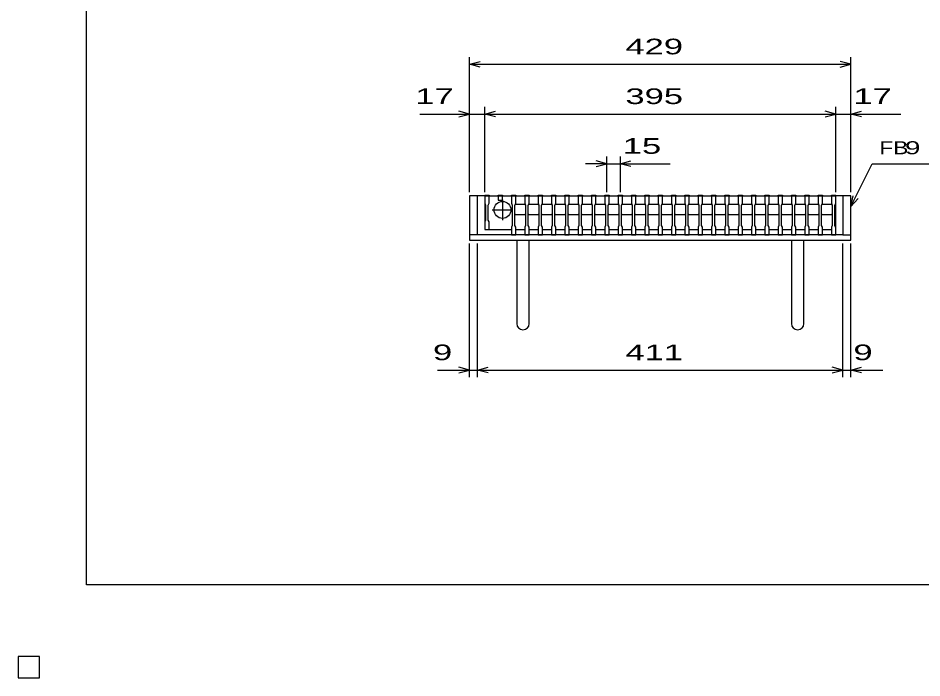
# Model space of a CAD drawing. Units: millimetres, scale not verified. Extents: x -1456 to 1389, y -1026 to 839.
# Drawn here: x -1456 to -439, y -1026 to -283 of the extents above; entities that cross this region are included whole.
import ezdxf
from ezdxf.enums import TextEntityAlignment as Align

# ---------------------------------------------------------------- set-up
doc = ezdxf.new("R2010")
doc.units = ezdxf.units.MM
doc.header["$LTSCALE"] = 8
for name, color, linetype, lineweight in [('0_2', 150, 'Continuous', 25), ('16', 3, 'Continuous', 25), ('19', 6, 'Continuous', 25), ('22', 4, 'Continuous', 25)]:
    doc.layers.add(name, color=color, linetype=linetype, lineweight=lineweight)
doc.styles.add('ベクトル', font='')
doc.styles.get('ベクトル').set_extended_font_data('ベクトル')

msp = doc.modelspace()

# ---------------------------------------------------------------- linework, layer by layer
at = {"layer": '0_2'}
for p, q in [((-1379.2, -921.2), (-1379.2, 838.8)), ((1388.8, -921.2), (-1379.2, -921.2))]:
    msp.add_line(p, q, dxfattribs=at)
at = {"layer": '16'}
for p, q in [((-931, -483), (-931, -482.3)), ((-931, -482.3), (-926, -482.3)), ((-931, -483), (-931, -491.5)), ((-926, -483), (-931, -483)), ((-931, -483), (-931, -521)), ((-931, -483), (-536, -483)), ((-927, -483), (-902, -483)), ((-926, -482.3), (-926, -483)), ((-926, -491.5), (-926, -483)), ((-916, -483), (-916, -482.3)), ((-916, -482.3), (-911, -482.3)), ((-916, -483), (-916, -488)), ((-911, -483), (-916, -483)), ((-916, -488), (-911, -488)), ((-911, -482.3), (-911, -483)), ((-911, -488), (-911, -483)), ((-911, -487.5), (-911, -510.5)), ((-901, -483), (-901, -482.3)), ((-901, -482.3), (-896, -482.3)), ((-901, -483), (-901, -491.5)), ((-896, -483), (-901, -483)), ((-896, -482.3), (-896, -483)), ((-896, -491.5), (-896, -483)), ((-886, -483), (-886, -482.3)), ((-886, -482.3), (-881, -482.3)), ((-886, -483), (-886, -491.5)), ((-881, -483), (-886, -483)), ((-881, -482.3), (-881, -483)), ((-881, -491.5), (-881, -483)), ((-871, -483), (-871, -482.3)), ((-871, -482.3), (-866, -482.3)), ((-871, -483), (-871, -491.5)), ((-866, -483), (-871, -483)), ((-866, -482.3), (-866, -483)), ((-866, -491.5), (-866, -483)), ((-856, -483), (-856, -482.3)), ((-856, -482.3), (-851, -482.3)), ((-856, -483), (-856, -491.5)), ((-851, -483), (-856, -483)), ((-851, -482.3), (-851, -483)), ((-851, -491.5), (-851, -483)), ((-841, -483), (-841, -482.3)), ((-841, -482.3), (-836, -482.3)), ((-841, -483), (-841, -491.5)), ((-836, -483), (-841, -483)), ((-836, -482.3), (-836, -483)), ((-836, -491.5), (-836, -483)), ((-826, -483), (-826, -482.3)), ((-826, -482.3), (-821, -482.3)), ((-826, -483), (-826, -491.5)), ((-821, -483), (-826, -483)), ((-821, -482.3), (-821, -483)), ((-821, -491.5), (-821, -483)), ((-811, -483), (-811, -482.3)), ((-811, -482.3), (-806, -482.3)), ((-811, -483), (-811, -491.5)), ((-806, -483), (-811, -483)), ((-806, -482.3), (-806, -483)), ((-806, -491.5), (-806, -483)), ((-796, -483), (-796, -482.3)), ((-796, -482.3), (-791, -482.3)), ((-796, -483), (-796, -491.5)), ((-791, -483), (-796, -483)), ((-791, -482.3), (-791, -483)), ((-791, -491.5), (-791, -483)), ((-781, -483), (-781, -482.3)), ((-781, -482.3), (-776, -482.3)), ((-781, -483), (-781, -491.5)), ((-776, -483), (-781, -483)), ((-776, -482.3), (-776, -483)), ((-776, -491.5), (-776, -483)), ((-766, -483), (-766, -482.3)), ((-766, -482.3), (-761, -482.3)), ((-766, -483), (-766, -491.5)), ((-761, -483), (-766, -483)), ((-761, -482.3), (-761, -483)), ((-761, -491.5), (-761, -483)), ((-751, -483), (-751, -482.3)), ((-751, -482.3), (-746, -482.3)), ((-751, -483), (-751, -491.5)), ((-746, -483), (-751, -483)), ((-746, -482.3), (-746, -483)), ((-746, -491.5), (-746, -483)), ((-736, -483), (-736, -482.3)), ((-736, -482.3), (-731, -482.3)), ((-736, -483), (-736, -491.5)), ((-731, -483), (-736, -483)), ((-731, -482.3), (-731, -483)), ((-731, -491.5), (-731, -483)), ((-721, -483), (-721, -482.3)), ((-721, -482.3), (-716, -482.3)), ((-721, -483), (-721, -491.5)), ((-716, -483), (-721, -483)), ((-716, -482.3), (-716, -483)), ((-716, -491.5), (-716, -483)), ((-706, -483), (-706, -482.3)), ((-706, -482.3), (-701, -482.3)), ((-706, -483), (-706, -491.5)), ((-701, -483), (-706, -483)), ((-701, -482.3), (-701, -483)), ((-701, -491.5), (-701, -483)), ((-691, -483), (-691, -482.3)), ((-691, -482.3), (-686, -482.3)), ((-691, -483), (-691, -491.5)), ((-686, -483), (-691, -483)), ((-686, -482.3), (-686, -483)), ((-686, -491.5), (-686, -483)), ((-676, -483), (-676, -482.3)), ((-676, -482.3), (-671, -482.3)), ((-676, -483), (-676, -491.5)), ((-671, -483), (-676, -483)), ((-671, -482.3), (-671, -483)), ((-671, -491.5), (-671, -483)), ((-661, -483), (-661, -482.3)), ((-661, -482.3), (-656, -482.3)), ((-661, -483), (-661, -491.5)), ((-656, -483), (-661, -483)), ((-656, -482.3), (-656, -483)), ((-656, -491.5), (-656, -483)), ((-646, -483), (-646, -482.3)), ((-646, -482.3), (-641, -482.3)), ((-646, -483), (-646, -491.5)), ((-641, -483), (-646, -483)), ((-641, -482.3), (-641, -483)), ((-641, -491.5), (-641, -483)), ((-631, -483), (-631, -482.3)), ((-631, -482.3), (-626, -482.3)), ((-631, -483), (-631, -491.5)), ((-626, -483), (-631, -483)), ((-626, -482.3), (-626, -483)), ((-626, -491.5), (-626, -483)), ((-616, -483), (-616, -482.3)), ((-616, -482.3), (-611, -482.3)), ((-616, -483), (-616, -491.5)), ((-611, -483), (-616, -483)), ((-611, -482.3), (-611, -483)), ((-611, -491.5), (-611, -483)), ((-601, -483), (-601, -482.3)), ((-601, -482.3), (-596, -482.3)), ((-601, -483), (-601, -491.5)), ((-596, -483), (-601, -483)), ((-596, -482.3), (-596, -483)), ((-596, -491.5), (-596, -483)), ((-586, -483), (-586, -482.3)), ((-586, -482.3), (-581, -482.3)), ((-586, -483), (-586, -491.5)), ((-581, -483), (-586, -483)), ((-581, -482.3), (-581, -483)), ((-581, -491.5), (-581, -483)), ((-571, -483), (-571, -482.3)), ((-571, -482.3), (-566, -482.3)), ((-571, -483), (-571, -491.5)), ((-566, -483), (-571, -483)), ((-566, -482.3), (-566, -483)), ((-566, -491.5), (-566, -483)), ((-556, -483), (-556, -482.3)), ((-556, -482.3), (-551, -482.3)), ((-556, -483), (-556, -491.5)), ((-551, -483), (-556, -483)), ((-551, -482.3), (-551, -483)), ((-551, -491.5), (-551, -483)), ((-541, -483), (-541, -482.3)), ((-541, -482.3), (-536, -482.3)), ((-541, -483), (-541, -491.5)), ((-536, -483), (-541, -483)), ((-536, -482.3), (-536, -483)), ((-536, -491.5), (-536, -483)), ((-536, -521), (-536, -483)), ((-931, -491.5), (-930, -493.5)), ((-930, -493.5), (-930, -510.5)), ((-927, -493.5), (-926, -491.5)), ((-927, -510.5), (-927, -493.5)), ((-901, -491.5), (-900, -493.5)), ((-900, -493.5), (-900, -516.5)), ((-897, -493.5), (-896, -491.5)), ((-897, -493.5), (-896, -492.5)), ((-897, -516.5), (-897, -493.5)), ((-896, -492.5), (-886, -492.5)), ((-886, -491.5), (-885, -493.5)), ((-886, -492.5), (-885, -493.5)), ((-885, -493.5), (-885, -516.5)), ((-882, -493.5), (-881, -491.5)), ((-882, -493.5), (-881, -492.5)), ((-882, -516.5), (-882, -493.5)), ((-881, -492.5), (-871, -492.5)), ((-871, -491.5), (-870, -493.5)), ((-871, -492.5), (-870, -493.5)), ((-870, -493.5), (-870, -516.5)), ((-867, -493.5), (-866, -491.5)), ((-867, -493.5), (-866, -492.5)), ((-867, -516.5), (-867, -493.5)), ((-866, -492.5), (-856, -492.5)), ((-856, -491.5), (-855, -493.5)), ((-856, -492.5), (-855, -493.5)), ((-855, -493.5), (-855, -516.5)), ((-852, -493.5), (-851, -491.5)), ((-852, -493.5), (-851, -492.5)), ((-852, -516.5), (-852, -493.5)), ((-851, -492.5), (-841, -492.5)), ((-841, -491.5), (-840, -493.5)), ((-841, -492.5), (-840, -493.5)), ((-840, -493.5), (-840, -516.5)), ((-837, -493.5), (-836, -491.5)), ((-837, -493.5), (-836, -492.5)), ((-837, -516.5), (-837, -493.5)), ((-836, -492.5), (-826, -492.5)), ((-826, -491.5), (-825, -493.5)), ((-826, -492.5), (-825, -493.5)), ((-825, -493.5), (-825, -516.5)), ((-822, -493.5), (-821, -491.5)), ((-822, -493.5), (-821, -492.5)), ((-822, -516.5), (-822, -493.5)), ((-821, -492.5), (-811, -492.5)), ((-811, -491.5), (-810, -493.5)), ((-811, -492.5), (-810, -493.5)), ((-810, -493.5), (-810, -516.5)), ((-807, -493.5), (-806, -491.5)), ((-807, -493.5), (-806, -492.5)), ((-807, -516.5), (-807, -493.5)), ((-806, -492.5), (-796, -492.5)), ((-796, -491.5), (-795, -493.5)), ((-796, -492.5), (-795, -493.5)), ((-795, -493.5), (-795, -516.5)), ((-792, -493.5), (-791, -491.5)), ((-792, -493.5), (-791, -492.5)), ((-792, -516.5), (-792, -493.5)), ((-791, -492.5), (-781, -492.5)), ((-781, -491.5), (-780, -493.5)), ((-781, -492.5), (-780, -493.5)), ((-780, -493.5), (-780, -516.5)), ((-777, -493.5), (-776, -491.5)), ((-777, -493.5), (-776, -492.5)), ((-777, -516.5), (-777, -493.5)), ((-776, -492.5), (-766, -492.5)), ((-766, -491.5), (-765, -493.5)), ((-766, -492.5), (-765, -493.5)), ((-765, -493.5), (-765, -516.5)), ((-762, -493.5), (-761, -491.5)), ((-762, -493.5), (-761, -492.5)), ((-762, -516.5), (-762, -493.5)), ((-761, -492.5), (-751, -492.5)), ((-751, -491.5), (-750, -493.5)), ((-751, -492.5), (-750, -493.5)), ((-750, -493.5), (-750, -516.5)), ((-747, -493.5), (-746, -491.5)), ((-747, -493.5), (-746, -492.5)), ((-747, -516.5), (-747, -493.5)), ((-746, -492.5), (-736, -492.5)), ((-736, -491.5), (-735, -493.5)), ((-736, -492.5), (-735, -493.5)), ((-735, -493.5), (-735, -516.5)), ((-732, -493.5), (-731, -491.5)), ((-732, -493.5), (-731, -492.5)), ((-732, -516.5), (-732, -493.5)), ((-731, -492.5), (-721, -492.5)), ((-721, -491.5), (-720, -493.5)), ((-721, -492.5), (-720, -493.5)), ((-720, -493.5), (-720, -516.5)), ((-717, -493.5), (-716, -491.5)), ((-717, -493.5), (-716, -492.5)), ((-717, -516.5), (-717, -493.5)), ((-716, -492.5), (-706, -492.5)), ((-706, -491.5), (-705, -493.5)), ((-706, -492.5), (-705, -493.5)), ((-705, -493.5), (-705, -516.5)), ((-702, -493.5), (-701, -491.5)), ((-702, -493.5), (-701, -492.5)), ((-702, -516.5), (-702, -493.5)), ((-701, -492.5), (-691, -492.5)), ((-691, -491.5), (-690, -493.5)), ((-691, -492.5), (-690, -493.5)), ((-690, -493.5), (-690, -516.5)), ((-687, -493.5), (-686, -491.5)), ((-687, -493.5), (-686, -492.5)), ((-687, -516.5), (-687, -493.5)), ((-686, -492.5), (-676, -492.5)), ((-676, -491.5), (-675, -493.5)), ((-676, -492.5), (-675, -493.5)), ((-675, -493.5), (-675, -516.5)), ((-672, -493.5), (-671, -491.5)), ((-672, -493.5), (-671, -492.5)), ((-672, -516.5), (-672, -493.5)), ((-671, -492.5), (-661, -492.5)), ((-661, -491.5), (-660, -493.5)), ((-661, -492.5), (-660, -493.5)), ((-660, -493.5), (-660, -516.5)), ((-657, -493.5), (-656, -491.5)), ((-657, -493.5), (-656, -492.5)), ((-657, -516.5), (-657, -493.5)), ((-656, -492.5), (-646, -492.5)), ((-646, -491.5), (-645, -493.5)), ((-646, -492.5), (-645, -493.5)), ((-645, -493.5), (-645, -516.5)), ((-642, -493.5), (-641, -491.5)), ((-642, -493.5), (-641, -492.5)), ((-642, -516.5), (-642, -493.5)), ((-641, -492.5), (-631, -492.5)), ((-631, -491.5), (-630, -493.5)), ((-631, -492.5), (-630, -493.5)), ((-630, -493.5), (-630, -516.5)), ((-627, -493.5), (-626, -491.5)), ((-627, -493.5), (-626, -492.5)), ((-627, -516.5), (-627, -493.5)), ((-626, -492.5), (-616, -492.5)), ((-616, -491.5), (-615, -493.5)), ((-616, -492.5), (-615, -493.5)), ((-615, -493.5), (-615, -516.5)), ((-612, -493.5), (-611, -491.5)), ((-612, -493.5), (-611, -492.5)), ((-612, -516.5), (-612, -493.5)), ((-611, -492.5), (-601, -492.5)), ((-601, -491.5), (-600, -493.5)), ((-601, -492.5), (-600, -493.5)), ((-600, -493.5), (-600, -516.5)), ((-597, -493.5), (-596, -491.5)), ((-597, -493.5), (-596, -492.5)), ((-597, -516.5), (-597, -493.5)), ((-596, -492.5), (-586, -492.5)), ((-586, -491.5), (-585, -493.5)), ((-586, -492.5), (-585, -493.5)), ((-585, -493.5), (-585, -516.5)), ((-582, -493.5), (-581, -491.5)), ((-582, -493.5), (-581, -492.5)), ((-582, -516.5), (-582, -493.5)), ((-581, -492.5), (-571, -492.5)), ((-571, -491.5), (-570, -493.5)), ((-571, -492.5), (-570, -493.5)), ((-570, -493.5), (-570, -516.5)), ((-567, -493.5), (-566, -491.5)), ((-567, -493.5), (-566, -492.5)), ((-567, -516.5), (-567, -493.5)), ((-566, -492.5), (-556, -492.5)), ((-556, -491.5), (-555, -493.5)), ((-556, -492.5), (-555, -493.5)), ((-555, -493.5), (-555, -516.5)), ((-552, -493.5), (-551, -491.5)), ((-552, -493.5), (-551, -492.5)), ((-552, -516.5), (-552, -493.5)), ((-551, -492.5), (-541, -492.5)), ((-541, -491.5), (-540, -493.5)), ((-541, -492.5), (-540, -493.5)), ((-540, -493.5), (-540, -516.5)), ((-537, -493.5), (-536, -491.5)), ((-537, -516.5), (-537, -493.5)), ((-922.5, -499), (-899.5, -499)), ((-896, -504.5), (-897, -503.5)), ((-886, -504.5), (-896, -504.5)), ((-885, -503.5), (-886, -504.5)), ((-881, -504.5), (-882, -503.5)), ((-871, -504.5), (-881, -504.5)), ((-870, -503.5), (-871, -504.5)), ((-866, -504.5), (-867, -503.5)), ((-856, -504.5), (-866, -504.5)), ((-855, -503.5), (-856, -504.5)), ((-851, -504.5), (-852, -503.5)), ((-841, -504.5), (-851, -504.5)), ((-840, -503.5), (-841, -504.5)), ((-836, -504.5), (-837, -503.5)), ((-826, -504.5), (-836, -504.5)), ((-825, -503.5), (-826, -504.5)), ((-821, -504.5), (-822, -503.5)), ((-811, -504.5), (-821, -504.5)), ((-810, -503.5), (-811, -504.5)), ((-806, -504.5), (-807, -503.5)), ((-796, -504.5), (-806, -504.5)), ((-795, -503.5), (-796, -504.5)), ((-791, -504.5), (-792, -503.5)), ((-781, -504.5), (-791, -504.5)), ((-780, -503.5), (-781, -504.5)), ((-776, -504.5), (-777, -503.5)), ((-766, -504.5), (-776, -504.5)), ((-765, -503.5), (-766, -504.5)), ((-761, -504.5), (-762, -503.5)), ((-751, -504.5), (-761, -504.5)), ((-750, -503.5), (-751, -504.5)), ((-746, -504.5), (-747, -503.5)), ((-736, -504.5), (-746, -504.5)), ((-735, -503.5), (-736, -504.5)), ((-731, -504.5), (-732, -503.5)), ((-721, -504.5), (-731, -504.5)), ((-720, -503.5), (-721, -504.5)), ((-716, -504.5), (-717, -503.5)), ((-706, -504.5), (-716, -504.5)), ((-705, -503.5), (-706, -504.5)), ((-701, -504.5), (-702, -503.5)), ((-691, -504.5), (-701, -504.5)), ((-690, -503.5), (-691, -504.5)), ((-686, -504.5), (-687, -503.5)), ((-676, -504.5), (-686, -504.5)), ((-675, -503.5), (-676, -504.5)), ((-671, -504.5), (-672, -503.5)), ((-661, -504.5), (-671, -504.5)), ((-660, -503.5), (-661, -504.5)), ((-656, -504.5), (-657, -503.5)), ((-646, -504.5), (-656, -504.5)), ((-645, -503.5), (-646, -504.5)), ((-641, -504.5), (-642, -503.5)), ((-631, -504.5), (-641, -504.5)), ((-630, -503.5), (-631, -504.5)), ((-626, -504.5), (-627, -503.5)), ((-616, -504.5), (-626, -504.5)), ((-615, -503.5), (-616, -504.5)), ((-611, -504.5), (-612, -503.5)), ((-601, -504.5), (-611, -504.5)), ((-600, -503.5), (-601, -504.5)), ((-596, -504.5), (-597, -503.5)), ((-586, -504.5), (-596, -504.5)), ((-585, -503.5), (-586, -504.5)), ((-581, -504.5), (-582, -503.5)), ((-571, -504.5), (-581, -504.5)), ((-570, -503.5), (-571, -504.5)), ((-566, -504.5), (-567, -503.5)), ((-556, -504.5), (-566, -504.5)), ((-555, -503.5), (-556, -504.5)), ((-551, -504.5), (-552, -503.5)), ((-541, -504.5), (-551, -504.5)), ((-540, -503.5), (-541, -504.5)), ((-930, -510.5), (-931, -512.5)), ((-931, -512.5), (-931, -521)), ((-926, -512.5), (-927, -510.5)), ((-926, -521), (-926, -512.5)), ((-900, -516.5), (-901, -518.5)), ((-901, -518.5), (-901, -527)), ((-896, -518.5), (-897, -516.5)), ((-896, -527), (-896, -518.5)), ((-885, -516.5), (-886, -518.5)), ((-886, -518.5), (-886, -527)), ((-881, -518.5), (-882, -516.5)), ((-881, -527), (-881, -518.5)), ((-870, -516.5), (-871, -518.5)), ((-871, -518.5), (-871, -527)), ((-866, -518.5), (-867, -516.5)), ((-866, -527), (-866, -518.5)), ((-855, -516.5), (-856, -518.5)), ((-856, -518.5), (-856, -527)), ((-851, -518.5), (-852, -516.5)), ((-851, -527), (-851, -518.5)), ((-840, -516.5), (-841, -518.5)), ((-841, -518.5), (-841, -527)), ((-836, -518.5), (-837, -516.5)), ((-836, -527), (-836, -518.5)), ((-825, -516.5), (-826, -518.5)), ((-826, -518.5), (-826, -527)), ((-821, -518.5), (-822, -516.5)), ((-821, -527), (-821, -518.5)), ((-810, -516.5), (-811, -518.5)), ((-811, -518.5), (-811, -527)), ((-806, -518.5), (-807, -516.5)), ((-806, -527), (-806, -518.5)), ((-795, -516.5), (-796, -518.5)), ((-796, -518.5), (-796, -527)), ((-791, -518.5), (-792, -516.5)), ((-791, -527), (-791, -518.5)), ((-780, -516.5), (-781, -518.5)), ((-781, -518.5), (-781, -527)), ((-776, -518.5), (-777, -516.5)), ((-776, -527), (-776, -518.5)), ((-765, -516.5), (-766, -518.5)), ((-766, -518.5), (-766, -527)), ((-761, -518.5), (-762, -516.5)), ((-761, -527), (-761, -518.5)), ((-750, -516.5), (-751, -518.5)), ((-751, -518.5), (-751, -527)), ((-746, -518.5), (-747, -516.5)), ((-746, -527), (-746, -518.5)), ((-735, -516.5), (-736, -518.5)), ((-736, -518.5), (-736, -527)), ((-731, -518.5), (-732, -516.5)), ((-731, -527), (-731, -518.5)), ((-720, -516.5), (-721, -518.5)), ((-721, -518.5), (-721, -527)), ((-716, -518.5), (-717, -516.5)), ((-716, -527), (-716, -518.5)), ((-705, -516.5), (-706, -518.5)), ((-706, -518.5), (-706, -527)), ((-701, -518.5), (-702, -516.5)), ((-701, -527), (-701, -518.5)), ((-690, -516.5), (-691, -518.5)), ((-691, -518.5), (-691, -527)), ((-686, -518.5), (-687, -516.5)), ((-686, -527), (-686, -518.5)), ((-675, -516.5), (-676, -518.5)), ((-676, -518.5), (-676, -527)), ((-671, -518.5), (-672, -516.5)), ((-671, -527), (-671, -518.5)), ((-660, -516.5), (-661, -518.5)), ((-661, -518.5), (-661, -527)), ((-656, -518.5), (-657, -516.5)), ((-656, -527), (-656, -518.5)), ((-645, -516.5), (-646, -518.5)), ((-646, -518.5), (-646, -527)), ((-641, -518.5), (-642, -516.5)), ((-641, -527), (-641, -518.5)), ((-630, -516.5), (-631, -518.5)), ((-631, -518.5), (-631, -527)), ((-626, -518.5), (-627, -516.5)), ((-626, -527), (-626, -518.5)), ((-615, -516.5), (-616, -518.5)), ((-616, -518.5), (-616, -527)), ((-611, -518.5), (-612, -516.5)), ((-611, -527), (-611, -518.5)), ((-600, -516.5), (-601, -518.5)), ((-601, -518.5), (-601, -527)), ((-596, -518.5), (-597, -516.5)), ((-596, -527), (-596, -518.5)), ((-585, -516.5), (-586, -518.5)), ((-586, -518.5), (-586, -527)), ((-581, -518.5), (-582, -516.5)), ((-581, -527), (-581, -518.5)), ((-570, -516.5), (-571, -518.5)), ((-571, -518.5), (-571, -527)), ((-566, -518.5), (-567, -516.5)), ((-566, -527), (-566, -518.5)), ((-555, -516.5), (-556, -518.5)), ((-556, -518.5), (-556, -527)), ((-551, -518.5), (-552, -516.5)), ((-551, -527), (-551, -518.5)), ((-540, -516.5), (-541, -518.5)), ((-541, -518.5), (-541, -527)), ((-536, -518.5), (-537, -516.5)), ((-536, -527), (-536, -518.5)), ((-931, -521), (-926, -521)), ((-926, -521), (-901, -521)), ((-901, -527), (-896, -527)), ((-896, -521), (-886, -521)), ((-886, -527), (-881, -527)), ((-881, -521), (-871, -521)), ((-871, -527), (-866, -527)), ((-866, -521), (-856, -521)), ((-856, -527), (-851, -527)), ((-851, -521), (-841, -521)), ((-841, -527), (-836, -527)), ((-836, -521), (-826, -521)), ((-826, -527), (-821, -527)), ((-821, -521), (-811, -521)), ((-811, -527), (-806, -527)), ((-806, -521), (-796, -521)), ((-796, -527), (-791, -527)), ((-791, -521), (-781, -521)), ((-781, -527), (-776, -527)), ((-776, -521), (-766, -521)), ((-766, -527), (-761, -527)), ((-761, -521), (-751, -521)), ((-751, -527), (-746, -527)), ((-746, -521), (-736, -521)), ((-736, -527), (-731, -527)), ((-731, -521), (-721, -521)), ((-721, -527), (-716, -527)), ((-716, -521), (-706, -521)), ((-706, -527), (-701, -527)), ((-701, -521), (-691, -521)), ((-691, -527), (-686, -527)), ((-686, -521), (-676, -521)), ((-676, -527), (-671, -527)), ((-671, -521), (-661, -521)), ((-661, -527), (-656, -527)), ((-656, -521), (-646, -521)), ((-646, -527), (-641, -527)), ((-641, -521), (-631, -521)), ((-631, -527), (-626, -527)), ((-626, -521), (-616, -521)), ((-616, -527), (-611, -527)), ((-611, -521), (-601, -521)), ((-601, -527), (-596, -527)), ((-596, -521), (-586, -521)), ((-586, -527), (-581, -527)), ((-581, -521), (-571, -521)), ((-571, -527), (-566, -527)), ((-566, -521), (-556, -521)), ((-556, -527), (-551, -527)), ((-551, -521), (-541, -521)), ((-541, -527), (-536, -527)), ((-1432, -1002), (-1456, -1002)), ((-1456, -1002), (-1456, -1026)), ((-1432, -1002), (-1456, -1002)), ((-1456, -1002), (-1456, -1026)), ((-1432, -1002), (-1456, -1002)), ((-1456, -1002), (-1456, -1026)), ((-1432, -1002), (-1456, -1002)), ((-1456, -1002), (-1456, -1026)), ((-1432, -1002), (-1456, -1002)), ((-1456, -1002), (-1456, -1026)), ((-1432, -1026), (-1432, -1002)), ((-1432, -1026), (-1432, -1002)), ((-1432, -1026), (-1432, -1002)), ((-1432, -1026), (-1432, -1002)), ((-1432, -1026), (-1432, -1002)), ((-1456, -1026), (-1432, -1026)), ((-1456, -1026), (-1432, -1026)), ((-1456, -1026), (-1432, -1026)), ((-1456, -1026), (-1432, -1026)), ((-1456, -1026), (-1432, -1026))]:
    msp.add_line(p, q, dxfattribs=at)
msp.add_circle((-911, -499), 9.5, dxfattribs=at)
at = {"layer": '19'}
for p, q in [((-931, -483), (-948, -483)), ((-948, -483), (-948, -533)), ((-939, -527), (-939, -483)), ((-519, -483), (-536, -483)), ((-528, -483), (-528, -527)), ((-519, -533), (-519, -483)), ((-939, -527), (-948, -527)), ((-528, -527), (-939, -527)), ((-528, -527), (-519, -527)), ((-948, -533), (-519, -533)), ((-895, -533), (-895, -627)), ((-881, -627), (-881, -533)), ((-586, -533), (-586, -627)), ((-572, -627), (-572, -533))]:
    msp.add_line(p, q, dxfattribs=at)
for centre in [(-888, -627), (-579, -627)]:
    msp.add_arc(centre, 7, 180, 0, dxfattribs=at)
at = {"layer": '22'}
for p, q in [((-948, -479), (-948, -327)), ((-948, -335), (-936, -331.8)), ((-936, -338.2), (-948, -335)), ((-948, -335), (-519, -335)), ((-519, -335), (-531, -331.8)), ((-531, -338.2), (-519, -335)), ((-519, -479), (-519, -327)), ((-948, -479), (-948, -383)), ((-931, -479), (-931, -383)), ((-536, -479), (-536, -383)), ((-519, -479), (-519, -383)), ((-1004, -391), (-948, -391)), ((-948, -391), (-960, -387.8)), ((-960, -394.2), (-948, -391)), ((-948, -391), (-931, -391)), ((-931, -391), (-919, -387.8)), ((-919, -394.2), (-931, -391)), ((-931, -391), (-536, -391)), ((-536, -391), (-548, -387.8)), ((-548, -394.2), (-536, -391)), ((-536, -391), (-519, -391)), ((-519, -391), (-507, -387.8)), ((-507, -394.2), (-519, -391)), ((-519, -391), (-463, -391)), ((-793.5, -447), (-817.5, -447)), ((-793.5, -447), (-805.5, -443.8)), ((-805.5, -450.2), (-793.5, -447)), ((-793.5, -479), (-793.5, -439)), ((-793.5, -447), (-778.5, -447)), ((-778.5, -439), (-778.5, -479)), ((-778.5, -447), (-766.5, -443.8)), ((-766.5, -450.2), (-778.5, -447)), ((-778.5, -447), (-722.5, -447)), ((-519, -495), (-495, -447)), ((-495, -447), (-367, -447)), ((-519, -495), (-516.6, -483.3)), ((-519, -495), (-511, -486.2)), ((-948, -687.4), (-948, -537)), ((-939, -687.4), (-939, -537)), ((-528, -687.4), (-528, -537)), ((-519, -687.4), (-519, -537)), ((-984, -679.4), (-948, -679.4)), ((-948, -679.4), (-960, -676.2)), ((-960, -682.6), (-948, -679.4)), ((-948, -679.4), (-939, -679.4)), ((-939, -679.4), (-927, -676.2)), ((-927, -682.6), (-939, -679.4)), ((-939, -679.4), (-528, -679.4)), ((-528, -679.4), (-540, -676.2)), ((-540, -682.6), (-528, -679.4)), ((-528, -679.4), (-519, -679.4)), ((-519, -679.4), (-507, -676.2)), ((-507, -682.6), (-519, -679.4)), ((-519, -679.4), (-483, -679.4))]:
    msp.add_line(p, q, dxfattribs=at)
at = {"layer": '22', "color": 2}
for p, q in [((-1432, -1002), (-1456, -1002)), ((-1456, -1002), (-1456, -1026)), ((-1432, -1002), (-1456, -1002)), ((-1456, -1002), (-1456, -1026)), ((-1432, -1002), (-1456, -1002)), ((-1456, -1002), (-1456, -1026)), ((-1432, -1026), (-1432, -1002)), ((-1432, -1026), (-1432, -1002)), ((-1432, -1026), (-1432, -1002)), ((-1456, -1026), (-1432, -1026)), ((-1456, -1026), (-1432, -1026)), ((-1456, -1026), (-1432, -1026))]:
    msp.add_line(p, q, dxfattribs=at)

# ---------------------------------------------------------------- texts
at = {"layer": '22', "color": 2, "style": 'ベクトル'}
for s, height, width, p in [(' 429 ', 17.6, 1.65, (-783.5, -315)), (' 17 ', 17.6, 1.65, (-1020, -371)), (' 395 ', 17.6, 1.65, (-783.5, -371)), (' 17 ', 17.6, 1.65, (-527, -371)), (' 15 ', 17.6, 1.65, (-786.5, -427)), ('FB', 14.66, 1.3, (-487, -429)), (' 9 ', 14.66, 1.6, (-467, -429)), (' 9 ', 17.6, 1.65, (-1000, -659.4)), (' 411 ', 17.6, 1.65, (-783.5, -659.4)), (' 9 ', 17.6, 1.65, (-527, -659.4))]:
    msp.add_text(s, height=height, dxfattribs=dict(at, width=width)).set_placement(p, align=Align.MIDDLE_LEFT)

doc.saveas('drawing.dxf')
